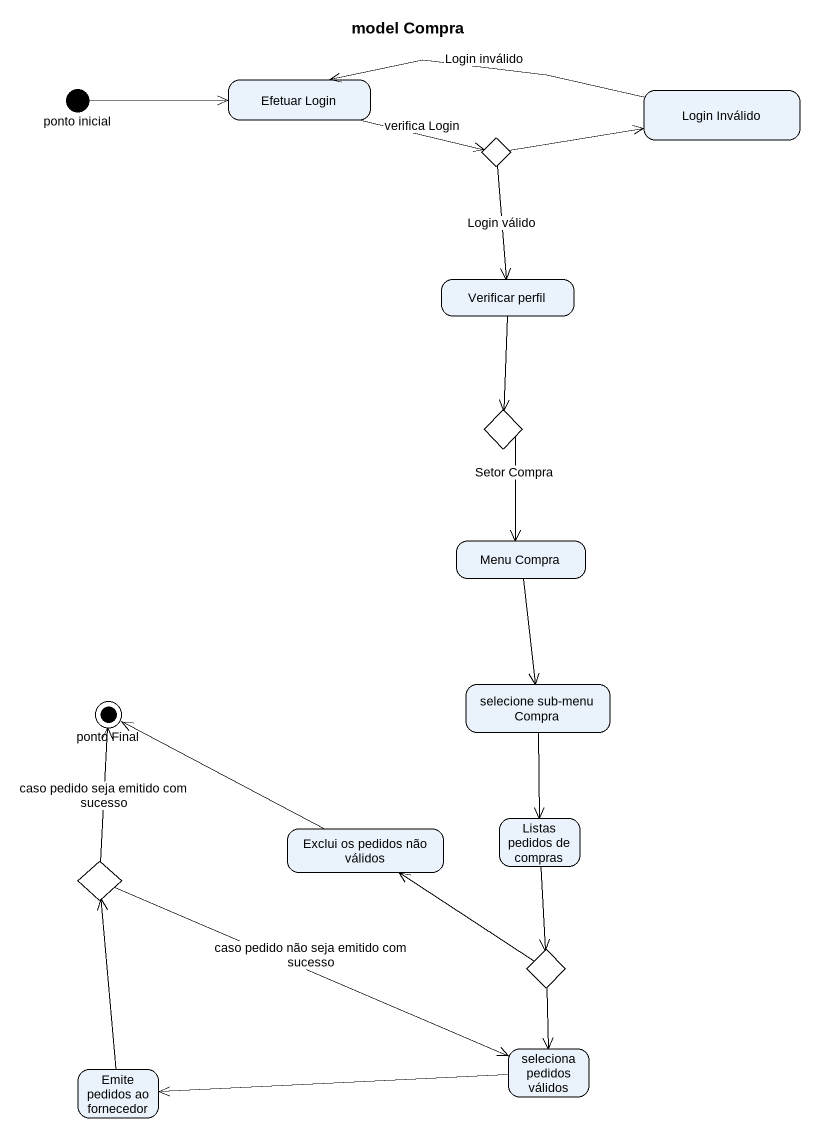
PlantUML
@startuml
title model Compra
hide empty description
state "ponto inicial" as ponto_inicial <<start>>
state "Efetuar Login" as Efetuar_Login
state "Login Inválido" as Login_Inválido
state choice1 <<choice>>
state "Verificar perfil" as Verificar_perfil
state choice2 <<choice>>
state "Menu Compra" as Menu_Compra
state "ponto Final" as ponto_Final <<end>>
state "selecione sub-menu Compra" as selecione_sub_menu_Compra
state "Exclui os pedidos não válidos" as Exclui_os_pedidos_não
state "Listas pedidos de compras" as Listas_pedidos_de_compras
state choice3 <<choice>>
state choice4 <<choice>>
state "Emite pedidos ao fornecedor" as Emite_pedidos_ao_fornecedor
state "seleciona pedidos válidos" as seleciona_pedidos_válidos
ponto_inicial -right-> Efetuar_Login
Efetuar_Login -right-> choice1 : verifica Login
Login_Inválido -left-> Efetuar_Login : Login inválido
choice1 -right-> Login_Inválido
choice1 --> Verificar_perfil : Login válido
Verificar_perfil --> choice2
choice2 --> Menu_Compra : Setor Compra
Menu_Compra --> selecione_sub_menu_Compra
selecione_sub_menu_Compra --> Listas_pedidos_de_compras
Exclui_os_pedidos_não -left-> ponto_Final
Listas_pedidos_de_compras --> choice4
choice3 -up-> ponto_Final : caso pedido seja emitido com sucesso
choice3 -right-> seleciona_pedidos_válidos : caso pedido não seja emitido com sucesso
choice4 -up-> Exclui_os_pedidos_não
choice4 --> seleciona_pedidos_válidos
Emite_pedidos_ao_fornecedor -up-> choice3
seleciona_pedidos_válidos -left-> Emite_pedidos_ao_fornecedor
@enduml
